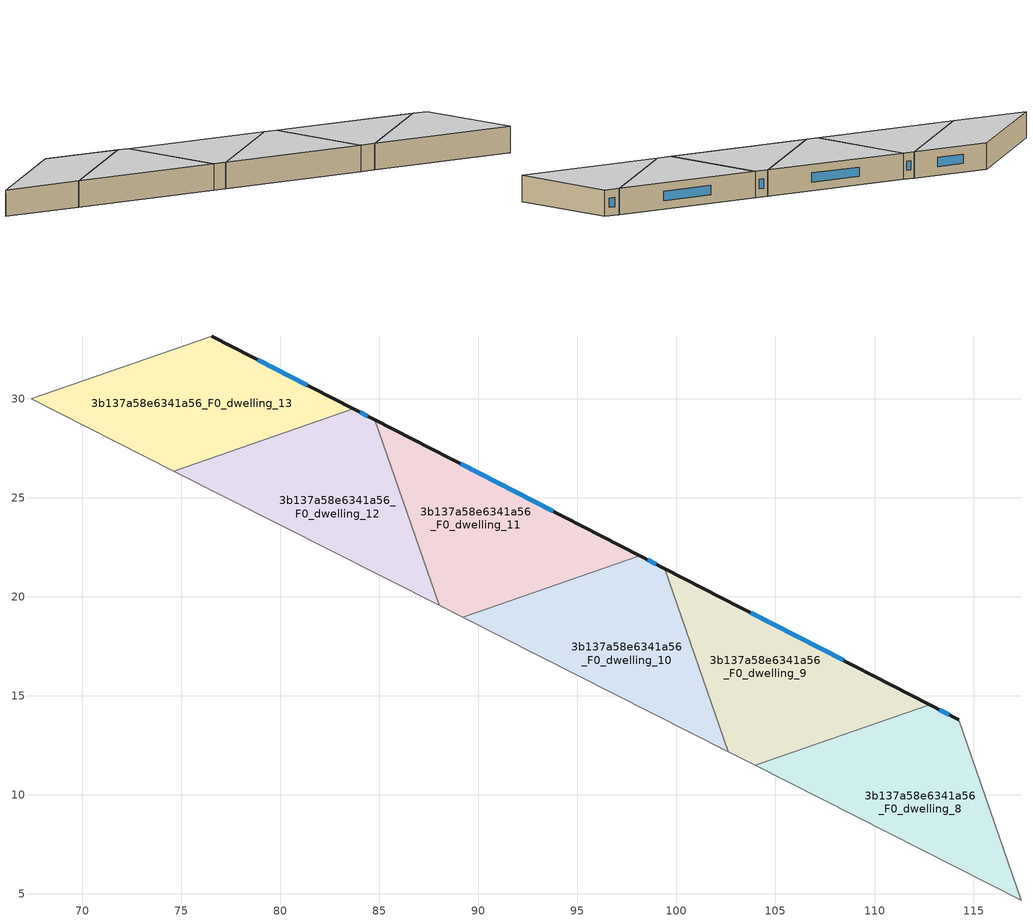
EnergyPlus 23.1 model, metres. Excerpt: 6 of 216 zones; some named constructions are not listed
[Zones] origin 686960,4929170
3b137a58e6341a56_F0_dwelling_10
 floor ground (EU_floor_Construction): 99.41,21.43 102.61,12.19 89.2,18.98 98.14,22.08 z0
 wall outside (EU_wall_Construction): 99.41,21.43 98.14,22.08 z0:3
 wall adiabatic (EU_wall_Construction): 89.2,18.98 102.61,12.19 z0:3
 wall to 3b137a58e6341a56_F0_dwelling_11 (EU_wall_Construction): 98.14,22.08 89.2,18.98 z0:3
 wall to 3b137a58e6341a56_F0_dwelling_9 (EU_wall_Construction): 102.61,12.19 99.41,21.43 z0:3
 window (EU_Window_Construction): 98.99,21.64 98.55,21.87 z0.98:2.02
 ceiling to 3b137a58e6341a56_F1_dwelling_10 (EU_floor_Construction): 102.61,12.19 99.41,21.43 98.14,22.08 89.2,18.98 z3
3b137a58e6341a56_F0_dwelling_11
 floor ground (EU_floor_Construction): 98.14,22.08 89.2,18.98 88.02,19.57 84.77,28.95 z0
 wall outside (EU_wall_Construction): 98.14,22.08 84.77,28.95 z0:3
 wall adiabatic (EU_wall_Construction): 88.02,19.57 89.2,18.98 z0:3
 wall to 3b137a58e6341a56_F0_dwelling_12 (EU_wall_Construction): 84.77,28.95 88.02,19.57 z0:3
 window (EU_Window_Construction): 93.79,24.31 89.11,26.71 z0.98:2.02
 ceiling to 3b137a58e6341a56_F1_dwelling_11 (EU_floor_Construction): 98.14,22.08 84.77,28.95 88.02,19.57 89.2,18.98 z3
3b137a58e6341a56_F0_dwelling_12
 floor ground (EU_floor_Construction): 84.77,28.95 88.02,19.57 74.62,26.35 83.69,29.5 z0
 wall outside (EU_wall_Construction): 84.77,28.95 83.69,29.5 z0:3
 wall adiabatic (EU_wall_Construction): 74.62,26.35 88.02,19.57 z0:3
 wall to 3b137a58e6341a56_F0_dwelling_13 (EU_wall_Construction): 83.69,29.5 74.62,26.35 z0:3
 window (EU_Window_Construction): 84.42,29.13 84.04,29.32 z0.98:2.02
 ceiling to 3b137a58e6341a56_F1_dwelling_12 (EU_floor_Construction): 88.02,19.57 84.77,28.95 83.69,29.5 74.62,26.35 z3
3b137a58e6341a56_F0_dwelling_13
 floor ground (EU_floor_Construction): 83.69,29.5 74.62,26.35 67.41,30 76.54,33.17 z0
 wall outside (EU_wall_Construction): 83.69,29.5 76.54,33.17 z0:3
 wall adiabatic (EU_wall_Construction): 67.41,30 74.62,26.35 z0:3
 wall to 3b137a58e6341a56_F0_dwelling_14 (EU_wall_Construction): 76.54,33.17 67.41,30 z0:3
 window (EU_Window_Construction): 81.36,30.69 78.87,31.98 z0.98:2.02
 ceiling to 3b137a58e6341a56_F1_dwelling_13 (EU_floor_Construction): 83.69,29.5 76.54,33.17 67.41,30 74.62,26.35 z3
3b137a58e6341a56_F0_dwelling_8
 floor ground (EU_floor_Construction): 114.26,13.8 117.42,4.7 103.98,11.5 112.79,14.55 z0
 wall outside (EU_wall_Construction): 114.26,13.8 112.79,14.55 z0:3
 wall adiabatic (EU_wall_Construction): 103.98,11.5 117.42,4.7 z0:3
 wall to 3b137a58e6341a56_F0_dwelling_9 (EU_wall_Construction): 112.79,14.55 103.98,11.5 z0:3
 wall to 3b137a58e6341a56_F0_dwelling_7 (EU_wall_Construction): 117.42,4.7 114.26,13.8 z0:3
 window (EU_Window_Construction): 113.78,14.04 113.27,14.31 z0.98:2.02
 ceiling to 3b137a58e6341a56_F1_dwelling_8 (EU_floor_Construction): 117.42,4.7 114.26,13.8 112.79,14.55 103.98,11.5 z3
3b137a58e6341a56_F0_dwelling_9
 floor ground (EU_floor_Construction): 112.79,14.55 103.98,11.5 102.61,12.19 99.41,21.43 z0
 wall outside (EU_wall_Construction): 112.79,14.55 99.41,21.43 z0:3
 wall adiabatic (EU_wall_Construction): 102.61,12.19 103.98,11.5 z0:3
 window (EU_Window_Construction): 108.44,16.79 103.76,19.19 z0.98:2.02
 ceiling to 3b137a58e6341a56_F1_dwelling_9 (EU_floor_Construction): 112.79,14.55 99.41,21.43 102.61,12.19 103.98,11.5 z3
[HVACTEMPLATE:THERMOSTAT] Constant Heating Setpoint=20; Constant Cooling Setpoint=50
EU_HeatOnly_3b137a58e6341a56_F2_dwelling_21; EU_HeatOnly_3b137a58e6341a56_F2_dwelling_22; EU_HeatOnly_3b137a58e6341a56_F2_dwelling_23; EU_HeatOnly_3b137a58e6341a56_F2_dwelling_24; EU_HeatOnly_3b137a58e6341a56_F2_dwelling_25; EU_HeatOnly_3b137a58e6341a56_F2_dwelling_26; EU_HeatOnly_3b137a58e6341a56_F2_dwelling_27; EU_HeatOnly_3b137a58e6341a56_F2_dwelling_28; EU_HeatOnly_3b137a58e6341a56_F2_dwelling_29; EU_HeatOnly_3b137a58e6341a56_F2_dwelling_30; EU_HeatOnly_3b137a58e6341a56_F3_dwelling_0; EU_HeatOnly_3b137a58e6341a56_F3_dwelling_1; EU_HeatOnly_3b137a58e6341a56_F3_dwelling_2; EU_HeatOnly_3b137a58e6341a56_F3_dwelling_3; EU_HeatOnly_3b137a58e6341a56_F3_dwelling_4; EU_HeatOnly_3b137a58e6341a56_F3_dwelling_5; EU_HeatOnly_3b137a58e6341a56_F3_dwelling_6; EU_HeatOnly_3b137a58e6341a56_F3_dwelling_7; EU_HeatOnly_3b137a58e6341a56_F3_dwelling_8; EU_HeatOnly_3b137a58e6341a56_F3_dwelling_9; EU_HeatOnly_3b137a58e6341a56_F3_dwelling_10; EU_HeatOnly_3b137a58e6341a56_F3_dwelling_11; EU_HeatOnly_3b137a58e6341a56_F3_dwelling_12; EU_HeatOnly_3b137a58e6341a56_F3_dwelling_13; EU_HeatOnly_3b137a58e6341a56_F3_dwelling_14; EU_HeatOnly_3b137a58e6341a56_F3_dwelling_15; EU_HeatOnly_3b137a58e6341a56_F3_dwelling_16; EU_HeatOnly_3b137a58e6341a56_F3_dwelling_17; EU_HeatOnly_3b137a58e6341a56_F3_dwelling_18; EU_HeatOnly_3b137a58e6341a56_F3_dwelling_19; EU_HeatOnly_3b137a58e6341a56_F3_dwelling_20; EU_HeatOnly_3b137a58e6341a56_F3_dwelling_21; EU_HeatOnly_3b137a58e6341a56_F3_dwelling_22; EU_HeatOnly_3b137a58e6341a56_F3_dwelling_23; EU_HeatOnly_3b137a58e6341a56_F3_dwelling_24; EU_HeatOnly_3b137a58e6341a56_F3_dwelling_25; EU_HeatOnly_3b137a58e6341a56_F3_dwelling_26; EU_HeatOnly_3b137a58e6341a56_F3_dwelling_27; EU_HeatOnly_3b137a58e6341a56_F3_dwelling_28; EU_HeatOnly_3b137a58e6341a56_F3_dwelling_29; EU_HeatOnly_3b137a58e6341a56_F3_dwelling_30; EU_HeatOnly_3b137a58e6341a56_F4_dwelling_0; EU_HeatOnly_3b137a58e6341a56_F4_dwelling_1; EU_HeatOnly_3b137a58e6341a56_F4_dwelling_2; EU_HeatOnly_3b137a58e6341a56_F4_dwelling_3; EU_HeatOnly_3b137a58e6341a56_F4_dwelling_4; EU_HeatOnly_3b137a58e6341a56_F4_dwelling_5; EU_HeatOnly_3b137a58e6341a56_F4_dwelling_6; EU_HeatOnly_3b137a58e6341a56_F4_dwelling_7; EU_HeatOnly_3b137a58e6341a56_F4_dwelling_8; EU_HeatOnly_3b137a58e6341a56_F4_dwelling_9; EU_HeatOnly_3b137a58e6341a56_F4_dwelling_10; EU_HeatOnly_3b137a58e6341a56_F4_dwelling_11; EU_HeatOnly_3b137a58e6341a56_F4_dwelling_12; EU_HeatOnly_3b137a58e6341a56_F4_dwelling_13; EU_HeatOnly_3b137a58e6341a56_F4_dwelling_14; EU_HeatOnly_3b137a58e6341a56_F4_dwelling_15; EU_HeatOnly_3b137a58e6341a56_F4_dwelling_16; EU_HeatOnly_3b137a58e6341a56_F4_dwelling_17; EU_HeatOnly_3b137a58e6341a56_F4_dwelling_18; EU_HeatOnly_3b137a58e6341a56_F4_dwelling_19; EU_HeatOnly_3b137a58e6341a56_F4_dwelling_20; EU_HeatOnly_3b137a58e6341a56_F4_dwelling_21; EU_HeatOnly_3b137a58e6341a56_F4_dwelling_22; EU_HeatOnly_3b137a58e6341a56_F4_dwelling_23; EU_HeatOnly_3b137a58e6341a56_F4_dwelling_24; EU_HeatOnly_3b137a58e6341a56_F4_dwelling_25; EU_HeatOnly_3b137a58e6341a56_F4_dwelling_26; EU_HeatOnly_3b137a58e6341a56_F4_dwelling_27; EU_HeatOnly_3b137a58e6341a56_F4_dwelling_28; EU_HeatOnly_3b137a58e6341a56_F4_dwelling_29; EU_HeatOnly_3b137a58e6341a56_F4_dwelling_30; EU_HeatOnly_3b137a58e6341a56_F5_dwelling_0; EU_HeatOnly_3b137a58e6341a56_F5_dwelling_1; EU_HeatOnly_3b137a58e6341a56_F5_dwelling_2; EU_HeatOnly_3b137a58e6341a56_F5_dwelling_3; EU_HeatOnly_3b137a58e6341a56_F5_dwelling_4; EU_HeatOnly_3b137a58e6341a56_F5_dwelling_5; EU_HeatOnly_3b137a58e6341a56_F5_dwelling_6; EU_HeatOnly_3b137a58e6341a56_F5_dwelling_7; EU_HeatOnly_3b137a58e6341a56_F5_dwelling_8; EU_HeatOnly_3b137a58e6341a56_F5_dwelling_9; EU_HeatOnly_3b137a58e6341a56_F5_dwelling_10; EU_HeatOnly_3b137a58e6341a56_F5_dwelling_11; EU_HeatOnly_3b137a58e6341a56_F5_dwelling_12; EU_HeatOnly_3b137a58e6341a56_F5_dwelling_13; EU_HeatOnly_3b137a58e6341a56_F5_dwelling_14; EU_HeatOnly_3b137a58e6341a56_F5_dwelling_15; EU_HeatOnly_3b137a58e6341a56_F5_dwelling_16; EU_HeatOnly_3b137a58e6341a56_F5_dwelling_17; EU_HeatOnly_3b137a58e6341a56_F5_dwelling_18; EU_HeatOnly_3b137a58e6341a56_F5_dwelling_19; EU_HeatOnly_3b137a58e6341a56_F5_dwelling_20; EU_HeatOnly_3b137a58e6341a56_F5_dwelling_21; EU_HeatOnly_3b137a58e6341a56_F5_dwelling_22; EU_HeatOnly_3b137a58e6341a56_F5_dwelling_23; EU_HeatOnly_3b137a58e6341a56_F5_dwelling_24; EU_HeatOnly_3b137a58e6341a56_F5_dwelling_25; EU_HeatOnly_3b137a58e6341a56_F5_dwelling_26; EU_HeatOnly_3b137a58e6341a56_F5_dwelling_27; EU_HeatOnly_3b137a58e6341a56_F5_dwelling_28; EU_HeatOnly_3b137a58e6341a56_F5_dwelling_29; EU_HeatOnly_3b137a58e6341a56_F5_dwelling_30; EU_HeatOnly_3b137a58e6341a56_F6_dwelling_0; EU_HeatOnly_3b137a58e6341a56_F6_dwelling_1; EU_HeatOnly_3b137a58e6341a56_F6_dwelling_2; EU_HeatOnly_3b137a58e6341a56_F6_dwelling_3; EU_HeatOnly_3b137a58e6341a56_F6_dwelling_4; EU_HeatOnly_3b137a58e6341a56_F6_dwelling_5; EU_HeatOnly_3b137a58e6341a56_F6_dwelling_6; EU_HeatOnly_3b137a58e6341a56_F6_dwelling_7; EU_HeatOnly_3b137a58e6341a56_F6_dwelling_8; EU_HeatOnly_3b137a58e6341a56_F6_dwelling_9; EU_HeatOnly_3b137a58e6341a56_F6_dwelling_10; EU_HeatOnly_3b137a58e6341a56_F6_dwelling_11; EU_HeatOnly_3b137a58e6341a56_F6_dwelling_12; EU_HeatOnly_3b137a58e6341a56_F6_dwelling_13; EU_HeatOnly_3b137a58e6341a56_F6_dwelling_14; EU_HeatOnly_3b137a58e6341a56_F6_dwelling_15; EU_HeatOnly_3b137a58e6341a56_F6_dwelling_16; EU_HeatOnly_3b137a58e6341a56_F6_dwelling_17; EU_HeatOnly_3b137a58e6341a56_F6_dwelling_18; EU_HeatOnly_3b137a58e6341a56_F6_dwelling_19; EU_HeatOnly_3b137a58e6341a56_F6_dwelling_20; EU_HeatOnly_3b137a58e6341a56_F6_dwelling_21; EU_HeatOnly_3b137a58e6341a56_F6_dwelling_22; EU_HeatOnly_3b137a58e6341a56_F6_dwelling_23; EU_HeatOnly_3b137a58e6341a56_F6_dwelling_24; EU_HeatOnly_3b137a58e6341a56_F6_dwelling_25; EU_HeatOnly_3b137a58e6341a56_F6_dwelling_26; EU_HeatOnly_3b137a58e6341a56_F6_dwelling_27; EU_HeatOnly_3b137a58e6341a56_F6_dwelling_28; EU_HeatOnly_3b137a58e6341a56_F6_dwelling_29
[HVACTEMPLATE:ZONE:IDEALLOADSAIRSYSTEM] System Availability Schedule=EU_AlwaysOn; Maximum Heating Supply Air Temperature=50; Minimum Cooling Supply Air Temperature=13; Maximum Heating Supply Air Humidity Ratio=0.0156; Minimum Cooling Supply Air Humidity Ratio=0.0077; Heating Limit=NoLimit; Cooling Limit=NoLimit; Heating Availability Schedule=EU_AlwaysOn; Cooling Availability Schedule=EU_CoolingOff; Dehumidification Control Type=ConstantSensibleHeatRatio; Cooling Sensible Heat Ratio=0.7; Dehumidification Setpoint=60; Humidification Control Type=None; Humidification Setpoint=30; Outdoor Air Method=None; Outdoor Air Flow Rate per Person=0.00944; Outdoor Air Flow Rate per Zone Floor Area=0; Outdoor Air Flow Rate per Zone=0; Demand Controlled Ventilation Type=None; Outdoor Air Economizer Type=NoEconomizer; Heat Recovery Type=None; Sensible Heat Recovery Effectiveness=0.7; Latent Heat Recovery Effectiveness=0.65
Name | Template Thermostat
3b137a58e6341a56_F0_dwelling_0 | EU_HeatOnly_3b137a58e6341a56_F0_dwelling_0
3b137a58e6341a56_F0_dwelling_1 | EU_HeatOnly_3b137a58e6341a56_F0_dwelling_1
3b137a58e6341a56_F0_dwelling_2 | EU_HeatOnly_3b137a58e6341a56_F0_dwelling_2
3b137a58e6341a56_F0_dwelling_3 | EU_HeatOnly_3b137a58e6341a56_F0_dwelling_3
3b137a58e6341a56_F0_dwelling_4 | EU_HeatOnly_3b137a58e6341a56_F0_dwelling_4
3b137a58e6341a56_F0_dwelling_5 | EU_HeatOnly_3b137a58e6341a56_F0_dwelling_5
3b137a58e6341a56_F0_dwelling_6 | EU_HeatOnly_3b137a58e6341a56_F0_dwelling_6
3b137a58e6341a56_F0_dwelling_7 | EU_HeatOnly_3b137a58e6341a56_F0_dwelling_7
3b137a58e6341a56_F1_dwelling_0 | EU_HeatOnly_3b137a58e6341a56_F1_dwelling_0
3b137a58e6341a56_F1_dwelling_1 | EU_HeatOnly_3b137a58e6341a56_F1_dwelling_1
3b137a58e6341a56_F1_dwelling_2 | EU_HeatOnly_3b137a58e6341a56_F1_dwelling_2
3b137a58e6341a56_F1_dwelling_3 | EU_HeatOnly_3b137a58e6341a56_F1_dwelling_3
3b137a58e6341a56_F1_dwelling_4 | EU_HeatOnly_3b137a58e6341a56_F1_dwelling_4
3b137a58e6341a56_F1_dwelling_5 | EU_HeatOnly_3b137a58e6341a56_F1_dwelling_5
3b137a58e6341a56_F1_dwelling_6 | EU_HeatOnly_3b137a58e6341a56_F1_dwelling_6
3b137a58e6341a56_F1_dwelling_7 | EU_HeatOnly_3b137a58e6341a56_F1_dwelling_7
3b137a58e6341a56_F2_dwelling_0 | EU_HeatOnly_3b137a58e6341a56_F2_dwelling_0
3b137a58e6341a56_F2_dwelling_1 | EU_HeatOnly_3b137a58e6341a56_F2_dwelling_1
3b137a58e6341a56_F2_dwelling_2 | EU_HeatOnly_3b137a58e6341a56_F2_dwelling_2
3b137a58e6341a56_F2_dwelling_3 | EU_HeatOnly_3b137a58e6341a56_F2_dwelling_3
3b137a58e6341a56_F2_dwelling_4 | EU_HeatOnly_3b137a58e6341a56_F2_dwelling_4
3b137a58e6341a56_F2_dwelling_5 | EU_HeatOnly_3b137a58e6341a56_F2_dwelling_5
3b137a58e6341a56_F2_dwelling_6 | EU_HeatOnly_3b137a58e6341a56_F2_dwelling_6
3b137a58e6341a56_F2_dwelling_7 | EU_HeatOnly_3b137a58e6341a56_F2_dwelling_7
3b137a58e6341a56_F3_dwelling_0 | EU_HeatOnly_3b137a58e6341a56_F3_dwelling_0
3b137a58e6341a56_F3_dwelling_1 | EU_HeatOnly_3b137a58e6341a56_F3_dwelling_1
3b137a58e6341a56_F3_dwelling_2 | EU_HeatOnly_3b137a58e6341a56_F3_dwelling_2
3b137a58e6341a56_F3_dwelling_3 | EU_HeatOnly_3b137a58e6341a56_F3_dwelling_3
3b137a58e6341a56_F3_dwelling_4 | EU_HeatOnly_3b137a58e6341a56_F3_dwelling_4
3b137a58e6341a56_F3_dwelling_5 | EU_HeatOnly_3b137a58e6341a56_F3_dwelling_5
3b137a58e6341a56_F3_dwelling_6 | EU_HeatOnly_3b137a58e6341a56_F3_dwelling_6
3b137a58e6341a56_F3_dwelling_7 | EU_HeatOnly_3b137a58e6341a56_F3_dwelling_7
3b137a58e6341a56_F4_dwelling_0 | EU_HeatOnly_3b137a58e6341a56_F4_dwelling_0
3b137a58e6341a56_F4_dwelling_1 | EU_HeatOnly_3b137a58e6341a56_F4_dwelling_1
3b137a58e6341a56_F4_dwelling_2 | EU_HeatOnly_3b137a58e6341a56_F4_dwelling_2
3b137a58e6341a56_F4_dwelling_3 | EU_HeatOnly_3b137a58e6341a56_F4_dwelling_3
3b137a58e6341a56_F4_dwelling_4 | EU_HeatOnly_3b137a58e6341a56_F4_dwelling_4
3b137a58e6341a56_F4_dwelling_5 | EU_HeatOnly_3b137a58e6341a56_F4_dwelling_5
3b137a58e6341a56_F4_dwelling_6 | EU_HeatOnly_3b137a58e6341a56_F4_dwelling_6
3b137a58e6341a56_F4_dwelling_7 | EU_HeatOnly_3b137a58e6341a56_F4_dwelling_7
3b137a58e6341a56_F5_dwelling_0 | EU_HeatOnly_3b137a58e6341a56_F5_dwelling_0
3b137a58e6341a56_F5_dwelling_1 | EU_HeatOnly_3b137a58e6341a56_F5_dwelling_1
3b137a58e6341a56_F5_dwelling_2 | EU_HeatOnly_3b137a58e6341a56_F5_dwelling_2
3b137a58e6341a56_F5_dwelling_3 | EU_HeatOnly_3b137a58e6341a56_F5_dwelling_3
3b137a58e6341a56_F5_dwelling_4 | EU_HeatOnly_3b137a58e6341a56_F5_dwelling_4
3b137a58e6341a56_F5_dwelling_5 | EU_HeatOnly_3b137a58e6341a56_F5_dwelling_5
3b137a58e6341a56_F5_dwelling_6 | EU_HeatOnly_3b137a58e6341a56_F5_dwelling_6
3b137a58e6341a56_F5_dwelling_7 | EU_HeatOnly_3b137a58e6341a56_F5_dwelling_7
3b137a58e6341a56_F6_dwelling_0 | EU_HeatOnly_3b137a58e6341a56_F6_dwelling_0
3b137a58e6341a56_F6_dwelling_1 | EU_HeatOnly_3b137a58e6341a56_F6_dwelling_1
3b137a58e6341a56_F6_dwelling_2 | EU_HeatOnly_3b137a58e6341a56_F6_dwelling_2
3b137a58e6341a56_F6_dwelling_3 | EU_HeatOnly_3b137a58e6341a56_F6_dwelling_3
3b137a58e6341a56_F6_dwelling_4 | EU_HeatOnly_3b137a58e6341a56_F6_dwelling_4
3b137a58e6341a56_F6_dwelling_5 | EU_HeatOnly_3b137a58e6341a56_F6_dwelling_5
3b137a58e6341a56_F6_dwelling_6 | EU_HeatOnly_3b137a58e6341a56_F6_dwelling_6
3b137a58e6341a56_F6_dwelling_7 | EU_HeatOnly_3b137a58e6341a56_F6_dwelling_7
3b137a58e6341a56_F6_dwelling_8 | EU_HeatOnly_3b137a58e6341a56_F6_dwelling_8
3b137a58e6341a56_F6_dwelling_9 | EU_HeatOnly_3b137a58e6341a56_F6_dwelling_9
3b137a58e6341a56_F6_dwelling_10 | EU_HeatOnly_3b137a58e6341a56_F6_dwelling_10
[SIZING:ZONE] Zone Cooling Design Supply Air Temperature Input Method=SupplyAirTemperature; Zone Cooling Design Supply Air Temperature=13; Zone Heating Design Supply Air Temperature Input Method=SupplyAirTemperature; Zone Heating Design Supply Air Temperature=50; Zone Cooling Design Supply Air Humidity Ratio=0.008; Zone Heating Design Supply Air Humidity Ratio=0.008; Cooling Design Air Flow Method=DesignDay; Cooling Design Air Flow Rate=0; Cooling Minimum Air Flow per Zone Floor Area=0.000762; Cooling Minimum Air Flow=0; Cooling Minimum Air Flow Fraction=0.2; Heating Design Air Flow Method=DesignDay; Heating Design Air Flow Rate=0; Heating Maximum Air Flow per Zone Floor Area=0.002032; Heating Maximum Air Flow=0.141576; Heating Maximum Air Flow Fraction=0.3; Account for Dedicated Outdoor Air System=No; Dedicated Outdoor Air System Control Strategy=NeutralSupplyAir; Dedicated Outdoor Air Low Setpoint Temperature for Design=autosize; Dedicated Outdoor Air High Setpoint Temperature for Design=autosize; Zone Load Sizing Method=Sensible Load Only No Latent Load; Zone Latent Cooling Design Supply Air Humidity Ratio Input Method=HumidityRatioDifference; Zone Cooling Design Supply Air Humidity Ratio Difference=0.005; Zone Latent Heating Design Supply Air Humidity Ratio Input Method=HumidityRatioDifference; Zone Humidification Design Supply Air Humidity Ratio Difference=0.005
3b137a58e6341a56_F0_dwelling_0; 3b137a58e6341a56_F0_dwelling_1; 3b137a58e6341a56_F0_dwelling_2; 3b137a58e6341a56_F0_dwelling_3; 3b137a58e6341a56_F0_dwelling_4; 3b137a58e6341a56_F0_dwelling_5; 3b137a58e6341a56_F0_dwelling_6; 3b137a58e6341a56_F0_dwelling_7; 3b137a58e6341a56_F1_dwelling_0; 3b137a58e6341a56_F1_dwelling_1; 3b137a58e6341a56_F1_dwelling_2; 3b137a58e6341a56_F1_dwelling_3; 3b137a58e6341a56_F1_dwelling_4; 3b137a58e6341a56_F1_dwelling_5; 3b137a58e6341a56_F1_dwelling_6; 3b137a58e6341a56_F1_dwelling_7; 3b137a58e6341a56_F2_dwelling_0; 3b137a58e6341a56_F2_dwelling_1; 3b137a58e6341a56_F2_dwelling_2; 3b137a58e6341a56_F2_dwelling_3; 3b137a58e6341a56_F2_dwelling_4; 3b137a58e6341a56_F2_dwelling_5; 3b137a58e6341a56_F2_dwelling_6; 3b137a58e6341a56_F2_dwelling_7; 3b137a58e6341a56_F3_dwelling_0; 3b137a58e6341a56_F3_dwelling_1; 3b137a58e6341a56_F3_dwelling_2; 3b137a58e6341a56_F3_dwelling_3; 3b137a58e6341a56_F3_dwelling_4; 3b137a58e6341a56_F3_dwelling_5; 3b137a58e6341a56_F3_dwelling_6; 3b137a58e6341a56_F3_dwelling_7; 3b137a58e6341a56_F4_dwelling_0; 3b137a58e6341a56_F4_dwelling_1; 3b137a58e6341a56_F4_dwelling_2; 3b137a58e6341a56_F4_dwelling_3; 3b137a58e6341a56_F4_dwelling_4; 3b137a58e6341a56_F4_dwelling_5; 3b137a58e6341a56_F4_dwelling_6; 3b137a58e6341a56_F4_dwelling_7; 3b137a58e6341a56_F5_dwelling_0; 3b137a58e6341a56_F5_dwelling_1; 3b137a58e6341a56_F5_dwelling_2; 3b137a58e6341a56_F5_dwelling_3; 3b137a58e6341a56_F5_dwelling_4; 3b137a58e6341a56_F5_dwelling_5; 3b137a58e6341a56_F5_dwelling_6; 3b137a58e6341a56_F5_dwelling_7; 3b137a58e6341a56_F6_dwelling_0; 3b137a58e6341a56_F6_dwelling_1; 3b137a58e6341a56_F6_dwelling_2; 3b137a58e6341a56_F6_dwelling_3; 3b137a58e6341a56_F6_dwelling_4; 3b137a58e6341a56_F6_dwelling_5; 3b137a58e6341a56_F6_dwelling_6; 3b137a58e6341a56_F6_dwelling_7; 3b137a58e6341a56_F6_dwelling_8; 3b137a58e6341a56_F6_dwelling_9; 3b137a58e6341a56_F6_dwelling_10
[SCHEDULE:CONSTANT]
Name | Hourly Value
EU_AlwaysOn | 1
EU_CoolingOff | 0
